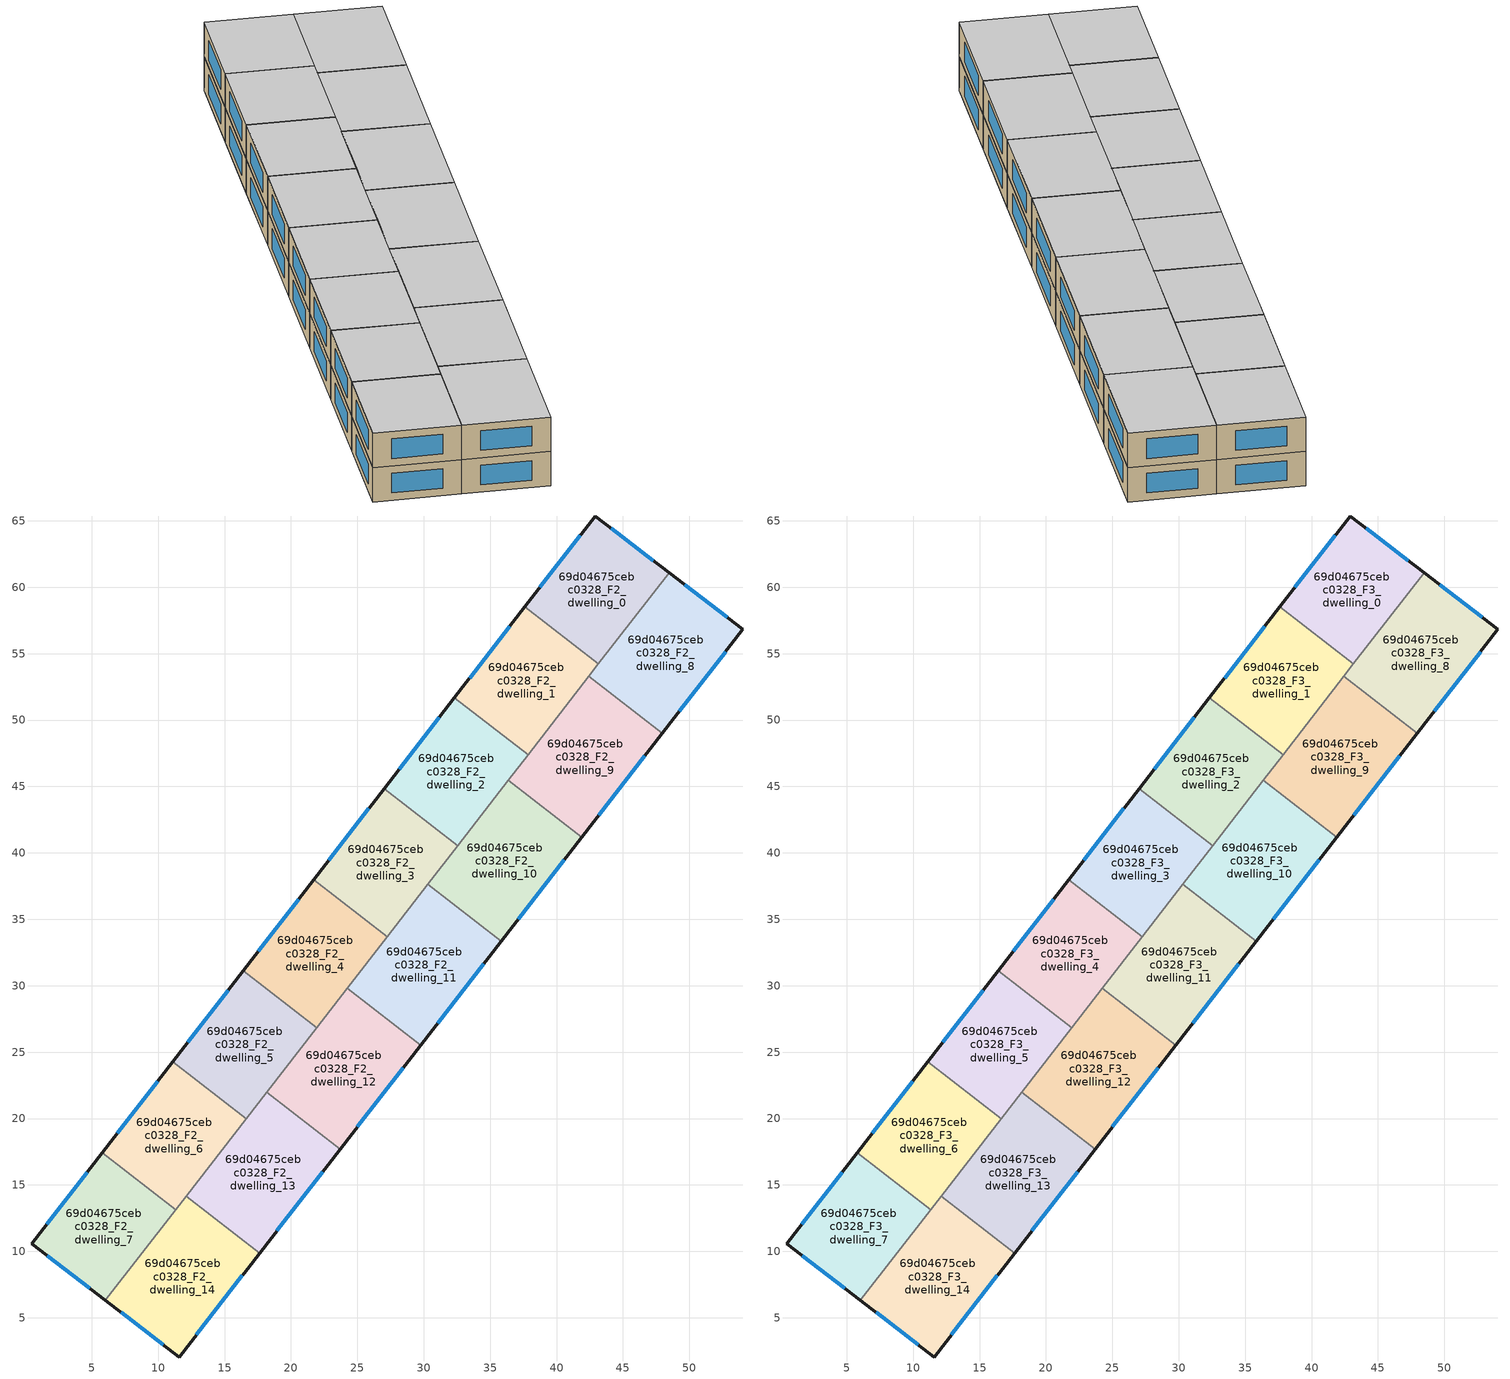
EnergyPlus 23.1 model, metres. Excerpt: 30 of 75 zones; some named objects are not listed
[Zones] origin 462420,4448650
69d04675cebc0328_F2_dwelling_0
 floor to 69d04675cebc0328_F1_dwelling_0 (EU_floor_Construction): 48.47,61.1 43.16,54.24 37.62,58.53 42.91,65.37 z6
 wall outside (EU_wall_Construction): 48.47,61.1 42.91,65.37 37.62,58.53 z6:9
 wall to 69d04675cebc0328_F2_dwelling_1 (EU_wall_Construction): 37.62,58.53 43.16,54.24 z6:9
 wall to 69d04675cebc0328_F2_dwelling_8 (EU_wall_Construction): 43.16,54.24 48.47,61.1 z6:9
 window (EU_Window_Construction): 47.28,62.01 44.1,64.45 / 41.78,63.9 38.75,59.99 z6.64:8.36
69d04675cebc0328_F2_dwelling_1
 floor to 69d04675cebc0328_F1_dwelling_1 (EU_floor_Construction): 43.16,54.24 37.85,47.39 32.32,51.68 37.62,58.53 z6
 wall outside (EU_wall_Construction): 37.62,58.53 32.32,51.68 z6:9
 wall to 69d04675cebc0328_F2_dwelling_2 (EU_wall_Construction): 32.32,51.68 37.85,47.39 z6:9
 wall to 69d04675cebc0328_F2_dwelling_9 (EU_wall_Construction): 37.85,47.39 42.42,53.28 z6:9
 wall to 69d04675cebc0328_F2_dwelling_8 (EU_wall_Construction): 42.42,53.28 43.16,54.24 z6:9
 window (EU_Window_Construction): 36.48,57.06 33.45,53.15 z6.64:8.36
69d04675cebc0328_F2_dwelling_10
 floor to 69d04675cebc0328_F1_dwelling_10 (EU_floor_Construction): 41.89,41.17 35.83,33.34 30.29,37.63 36.35,45.46 z6
 wall outside (EU_wall_Construction): 35.83,33.34 41.89,41.17 z6:9
 wall to 69d04675cebc0328_F2_dwelling_9 (EU_wall_Construction): 41.89,41.17 36.35,45.46 z6:9
 wall to 69d04675cebc0328_F2_dwelling_11 (EU_wall_Construction): 30.29,37.63 35.83,33.34 z6:9
 wall to 69d04675cebc0328_F2_dwelling_2 (EU_wall_Construction): 36.35,45.46 32.55,40.54 z6:9
 wall to 69d04675cebc0328_F2_dwelling_3 (EU_wall_Construction): 32.55,40.54 30.29,37.63 z6:9
 window (EU_Window_Construction): 37.13,35.02 40.59,39.49 z6.64:8.36
69d04675cebc0328_F2_dwelling_11
 floor to 69d04675cebc0328_F1_dwelling_11 (EU_floor_Construction): 35.83,33.34 29.77,25.51 24.23,29.8 30.29,37.63 z6
 wall outside (EU_wall_Construction): 29.77,25.51 35.83,33.34 z6:9
 wall to 69d04675cebc0328_F2_dwelling_12 (EU_wall_Construction): 24.23,29.8 29.77,25.51 z6:9
 wall to 69d04675cebc0328_F2_dwelling_3 (EU_wall_Construction): 30.29,37.63 27.24,33.69 z6:9
 wall to 69d04675cebc0328_F2_dwelling_4 (EU_wall_Construction): 27.24,33.69 24.23,29.8 z6:9
 window (EU_Window_Construction): 31.07,27.19 34.53,31.66 z6.64:8.36
69d04675cebc0328_F2_dwelling_12
 floor to 69d04675cebc0328_F1_dwelling_12 (EU_floor_Construction): 29.77,25.51 23.71,17.69 18.17,21.97 24.23,29.8 z6
 wall outside (EU_wall_Construction): 23.71,17.69 29.77,25.51 z6:9
 wall to 69d04675cebc0328_F2_dwelling_13 (EU_wall_Construction): 18.17,21.97 23.71,17.69 z6:9
 wall to 69d04675cebc0328_F2_dwelling_5 (EU_wall_Construction): 21.94,26.84 18.17,21.97 z6:9
 wall to 69d04675cebc0328_F2_dwelling_4 (EU_wall_Construction): 24.23,29.8 21.94,26.84 z6:9
 window (EU_Window_Construction): 25,19.36 28.47,23.84 z6.64:8.36
69d04675cebc0328_F2_dwelling_13
 floor to 69d04675cebc0328_F1_dwelling_13 (EU_floor_Construction): 23.71,17.69 17.64,9.86 12.1,14.15 18.17,21.97 z6
 wall outside (EU_wall_Construction): 17.64,9.86 23.71,17.69 z6:9
 wall to 69d04675cebc0328_F2_dwelling_14 (EU_wall_Construction): 12.1,14.15 17.64,9.86 z6:9
 wall to 69d04675cebc0328_F2_dwelling_6 (EU_wall_Construction): 16.63,20 12.1,14.15 z6:9
 wall to 69d04675cebc0328_F2_dwelling_5 (EU_wall_Construction): 18.17,21.97 16.64,20 z6:9
 window (EU_Window_Construction): 18.94,11.54 22.41,16.01 z6.64:8.36
69d04675cebc0328_F2_dwelling_14
 floor to 69d04675cebc0328_F1_dwelling_14 (EU_floor_Construction): 17.64,9.86 11.59,2.04 6.03,6.31 12.1,14.15 z6
 wall outside (EU_wall_Construction): 6.03,6.31 11.59,2.04 17.64,9.86 z6:9
 wall to 69d04675cebc0328_F2_dwelling_7 (EU_wall_Construction): 11.33,13.15 6.03,6.31 z6:9
 wall to 69d04675cebc0328_F2_dwelling_6 (EU_wall_Construction): 12.11,14.15 11.33,13.15 z6:9
 window (EU_Window_Construction): 12.89,3.72 16.35,8.18 / 7.22,5.4 10.4,2.96 z6.64:8.36
69d04675cebc0328_F2_dwelling_2
 floor to 69d04675cebc0328_F1_dwelling_2 (EU_floor_Construction): 37.85,47.39 32.55,40.54 27.01,44.83 32.32,51.68 z6
 wall outside (EU_wall_Construction): 32.32,51.68 27.01,44.83 z6:9
 wall to 69d04675cebc0328_F2_dwelling_3 (EU_wall_Construction): 27.01,44.83 32.55,40.54 z6:9
 wall to 69d04675cebc0328_F2_dwelling_9 (EU_wall_Construction): 36.35,45.46 37.85,47.39 z6:9
 window (EU_Window_Construction): 31.18,50.21 28.15,46.3 z6.64:8.36
69d04675cebc0328_F2_dwelling_3
 floor to 69d04675cebc0328_F1_dwelling_3 (EU_floor_Construction): 32.55,40.54 27.24,33.69 21.71,37.98 27.01,44.83 z6
 wall outside (EU_wall_Construction): 27.01,44.83 21.71,37.98 z6:9
 wall to 69d04675cebc0328_F2_dwelling_4 (EU_wall_Construction): 21.71,37.98 27.24,33.69 z6:9
 window (EU_Window_Construction): 25.87,43.37 22.84,39.45 z6.64:8.36
69d04675cebc0328_F2_dwelling_4
 floor to 69d04675cebc0328_F1_dwelling_4 (EU_floor_Construction): 27.24,33.69 21.94,26.84 16.4,31.13 21.71,37.98 z6
 wall outside (EU_wall_Construction): 21.71,37.98 16.4,31.13 z6:9
 wall to 69d04675cebc0328_F2_dwelling_5 (EU_wall_Construction): 16.4,31.13 21.94,26.84 z6:9
 window (EU_Window_Construction): 20.57,36.52 17.54,32.6 z6.64:8.36
69d04675cebc0328_F2_dwelling_5
 floor to 69d04675cebc0328_F1_dwelling_5 (EU_floor_Construction): 21.94,26.84 16.64,20 11.1,24.29 16.4,31.13 z6
 wall outside (EU_wall_Construction): 16.4,31.13 11.1,24.29 z6:9
 wall to 69d04675cebc0328_F2_dwelling_6 (EU_wall_Construction): 11.1,24.29 16.64,20 z6:9
 window (EU_Window_Construction): 15.26,29.67 12.23,25.75 z6.64:8.36
69d04675cebc0328_F2_dwelling_6
 floor to 69d04675cebc0328_F1_dwelling_6 (EU_floor_Construction): 16.64,20 11.33,13.15 5.79,17.44 11.1,24.29 z6
 wall outside (EU_wall_Construction): 11.1,24.29 5.79,17.44 z6:9
 wall to 69d04675cebc0328_F2_dwelling_7 (EU_wall_Construction): 5.79,17.44 11.33,13.15 z6:9
 window (EU_Window_Construction): 9.96,22.82 6.93,18.9 z6.64:8.36
69d04675cebc0328_F2_dwelling_7
 floor to 69d04675cebc0328_F1_dwelling_7 (EU_floor_Construction): 11.33,13.15 6.03,6.31 0.48,10.58 5.79,17.44 z6
 wall outside (EU_wall_Construction): 5.79,17.44 0.48,10.58 6.03,6.31 z6:9
 window (EU_Window_Construction): 1.67,9.66 4.84,7.23 / 4.65,15.97 1.62,12.05 z6.64:8.36
69d04675cebc0328_F2_dwelling_8
 floor to 69d04675cebc0328_F1_dwelling_8 (EU_floor_Construction): 54.03,56.83 47.95,48.99 42.42,53.28 48.47,61.1 z6
 wall outside (EU_wall_Construction): 47.95,48.99 54.03,56.83 48.47,61.1 z6:9
 wall to 69d04675cebc0328_F2_dwelling_9 (EU_wall_Construction): 42.42,53.28 47.95,48.99 z6:9
 window (EU_Window_Construction): 52.84,57.75 49.66,60.18 / 49.25,50.67 52.72,55.15 z6.64:8.36
69d04675cebc0328_F2_dwelling_9
 floor to 69d04675cebc0328_F1_dwelling_9 (EU_floor_Construction): 47.95,48.99 41.89,41.17 36.35,45.46 42.42,53.28 z6
 wall outside (EU_wall_Construction): 41.89,41.17 47.95,48.99 z6:9
 window (EU_Window_Construction): 43.19,42.84 46.66,47.32 z6.64:8.36
69d04675cebc0328_F3_dwelling_0
 floor to 69d04675cebc0328_F2_dwelling_0 (EU_floor_Construction): 48.47,61.1 43.16,54.24 37.62,58.53 42.91,65.37 z9
 wall outside (EU_wall_Construction): 48.47,61.1 42.91,65.37 37.62,58.53 z9:12
 wall to 69d04675cebc0328_F3_dwelling_1 (EU_wall_Construction): 37.62,58.53 43.16,54.24 z9:12
 wall to 69d04675cebc0328_F3_dwelling_8 (EU_wall_Construction): 43.16,54.24 48.47,61.1 z9:12
 window (EU_Window_Construction): 47.28,62.01 44.1,64.45 / 41.78,63.9 38.75,59.99 z9.64:11.36
 ceiling to 69d04675cebc0328_F4_dwelling_0 (EU_floor_Construction): 43.16,54.24 48.47,61.1 42.91,65.37 37.62,58.53 z12
69d04675cebc0328_F3_dwelling_1
 floor to 69d04675cebc0328_F2_dwelling_1 (EU_floor_Construction): 43.16,54.24 37.85,47.39 32.32,51.68 37.62,58.53 z9
 wall outside (EU_wall_Construction): 37.62,58.53 32.32,51.68 z9:12
 wall to 69d04675cebc0328_F3_dwelling_2 (EU_wall_Construction): 32.32,51.68 37.85,47.39 z9:12
 wall to 69d04675cebc0328_F3_dwelling_9 (EU_wall_Construction): 37.85,47.39 42.42,53.28 z9:12
 wall to 69d04675cebc0328_F3_dwelling_8 (EU_wall_Construction): 42.42,53.28 43.16,54.24 z9:12
 window (EU_Window_Construction): 36.48,57.06 33.45,53.15 z9.64:11.36
 ceiling to 69d04675cebc0328_F4_dwelling_1 (EU_floor_Construction): 37.85,47.39 43.16,54.24 37.62,58.53 32.32,51.68 z12
69d04675cebc0328_F3_dwelling_10
 floor to 69d04675cebc0328_F2_dwelling_10 (EU_floor_Construction): 41.89,41.17 35.83,33.34 30.29,37.63 36.35,45.46 z9
 wall outside (EU_wall_Construction): 35.83,33.34 41.89,41.17 z9:12
 wall to 69d04675cebc0328_F3_dwelling_9 (EU_wall_Construction): 41.89,41.17 36.35,45.46 z9:12
 wall to 69d04675cebc0328_F3_dwelling_11 (EU_wall_Construction): 30.29,37.63 35.83,33.34 z9:12
 wall to 69d04675cebc0328_F3_dwelling_2 (EU_wall_Construction): 36.35,45.46 32.55,40.54 z9:12
 wall to 69d04675cebc0328_F3_dwelling_3 (EU_wall_Construction): 32.55,40.54 30.29,37.63 z9:12
 window (EU_Window_Construction): 37.13,35.02 40.59,39.49 z9.64:11.36
 ceiling to 69d04675cebc0328_F4_dwelling_10 (EU_floor_Construction): 35.83,33.34 41.89,41.17 36.35,45.46 30.29,37.63 z12
69d04675cebc0328_F3_dwelling_11
 floor to 69d04675cebc0328_F2_dwelling_11 (EU_floor_Construction): 35.83,33.34 29.77,25.51 24.23,29.8 30.29,37.63 z9
 wall outside (EU_wall_Construction): 29.77,25.51 35.83,33.34 z9:12
 wall to 69d04675cebc0328_F3_dwelling_12 (EU_wall_Construction): 24.23,29.8 29.77,25.51 z9:12
 wall to 69d04675cebc0328_F3_dwelling_3 (EU_wall_Construction): 30.29,37.63 27.24,33.69 z9:12
 wall to 69d04675cebc0328_F3_dwelling_4 (EU_wall_Construction): 27.24,33.69 24.23,29.8 z9:12
 window (EU_Window_Construction): 31.07,27.19 34.53,31.66 z9.64:11.36
 ceiling to 69d04675cebc0328_F4_dwelling_11 (EU_floor_Construction): 29.77,25.51 35.83,33.34 30.29,37.63 24.23,29.8 z12
69d04675cebc0328_F3_dwelling_12
 floor to 69d04675cebc0328_F2_dwelling_12 (EU_floor_Construction): 29.77,25.51 23.71,17.69 18.17,21.97 24.23,29.8 z9
 wall outside (EU_wall_Construction): 23.71,17.69 29.77,25.51 z9:12
 wall to 69d04675cebc0328_F3_dwelling_13 (EU_wall_Construction): 18.17,21.97 23.71,17.69 z9:12
 wall to 69d04675cebc0328_F3_dwelling_5 (EU_wall_Construction): 21.94,26.84 18.17,21.97 z9:12
 wall to 69d04675cebc0328_F3_dwelling_4 (EU_wall_Construction): 24.23,29.8 21.94,26.84 z9:12
 window (EU_Window_Construction): 25,19.36 28.47,23.84 z9.64:11.36
 ceiling to 69d04675cebc0328_F4_dwelling_12 (EU_floor_Construction): 23.71,17.69 29.77,25.51 24.23,29.8 18.17,21.97 z12
69d04675cebc0328_F3_dwelling_13
 floor to 69d04675cebc0328_F2_dwelling_13 (EU_floor_Construction): 23.71,17.69 17.64,9.86 12.1,14.15 18.17,21.97 z9
 wall outside (EU_wall_Construction): 17.64,9.86 23.71,17.69 z9:12
 wall to 69d04675cebc0328_F3_dwelling_14 (EU_wall_Construction): 12.1,14.15 17.64,9.86 z9:12
 wall to 69d04675cebc0328_F3_dwelling_6 (EU_wall_Construction): 16.63,20 12.1,14.15 z9:12
 wall to 69d04675cebc0328_F3_dwelling_5 (EU_wall_Construction): 18.17,21.97 16.64,20 z9:12
 window (EU_Window_Construction): 18.94,11.54 22.41,16.01 z9.64:11.36
 ceiling to 69d04675cebc0328_F4_dwelling_13 (EU_floor_Construction): 17.64,9.86 23.71,17.69 18.17,21.97 12.1,14.15 z12
69d04675cebc0328_F3_dwelling_14
 floor to 69d04675cebc0328_F2_dwelling_14 (EU_floor_Construction): 17.64,9.86 11.59,2.04 6.03,6.31 12.1,14.15 z9
 wall outside (EU_wall_Construction): 6.03,6.31 11.59,2.04 17.64,9.86 z9:12
 wall to 69d04675cebc0328_F3_dwelling_7 (EU_wall_Construction): 11.33,13.15 6.03,6.31 z9:12
 wall to 69d04675cebc0328_F3_dwelling_6 (EU_wall_Construction): 12.11,14.15 11.33,13.15 z9:12
 window (EU_Window_Construction): 12.89,3.72 16.35,8.18 / 7.22,5.4 10.4,2.96 z9.64:11.36
 ceiling to 69d04675cebc0328_F4_dwelling_14 (EU_floor_Construction): 11.59,2.04 17.64,9.86 12.1,14.15 6.03,6.31 z12
69d04675cebc0328_F3_dwelling_2
 floor to 69d04675cebc0328_F2_dwelling_2 (EU_floor_Construction): 37.85,47.39 32.55,40.54 27.01,44.83 32.32,51.68 z9
 wall outside (EU_wall_Construction): 32.32,51.68 27.01,44.83 z9:12
 wall to 69d04675cebc0328_F3_dwelling_3 (EU_wall_Construction): 27.01,44.83 32.55,40.54 z9:12
 wall to 69d04675cebc0328_F3_dwelling_9 (EU_wall_Construction): 36.35,45.46 37.85,47.39 z9:12
 window (EU_Window_Construction): 31.18,50.21 28.15,46.3 z9.64:11.36
 ceiling to 69d04675cebc0328_F4_dwelling_2 (EU_floor_Construction): 32.55,40.54 37.85,47.39 32.32,51.68 27.01,44.83 z12
69d04675cebc0328_F3_dwelling_3
 floor to 69d04675cebc0328_F2_dwelling_3 (EU_floor_Construction): 32.55,40.54 27.24,33.69 21.71,37.98 27.01,44.83 z9
 wall outside (EU_wall_Construction): 27.01,44.83 21.71,37.98 z9:12
 wall to 69d04675cebc0328_F3_dwelling_4 (EU_wall_Construction): 21.71,37.98 27.24,33.69 z9:12
 window (EU_Window_Construction): 25.87,43.37 22.84,39.45 z9.64:11.36
 ceiling to 69d04675cebc0328_F4_dwelling_3 (EU_floor_Construction): 27.24,33.69 32.55,40.54 27.01,44.83 21.71,37.98 z12
69d04675cebc0328_F3_dwelling_4
 floor to 69d04675cebc0328_F2_dwelling_4 (EU_floor_Construction): 27.24,33.69 21.94,26.84 16.4,31.13 21.71,37.98 z9
 wall outside (EU_wall_Construction): 21.71,37.98 16.4,31.13 z9:12
 wall to 69d04675cebc0328_F3_dwelling_5 (EU_wall_Construction): 16.4,31.13 21.94,26.84 z9:12
 window (EU_Window_Construction): 20.57,36.52 17.54,32.6 z9.64:11.36
 ceiling to 69d04675cebc0328_F4_dwelling_4 (EU_floor_Construction): 21.94,26.84 27.24,33.69 21.71,37.98 16.4,31.13 z12
69d04675cebc0328_F3_dwelling_5
 floor to 69d04675cebc0328_F2_dwelling_5 (EU_floor_Construction): 21.94,26.84 16.64,20 11.1,24.29 16.4,31.13 z9
 wall outside (EU_wall_Construction): 16.4,31.13 11.1,24.29 z9:12
 wall to 69d04675cebc0328_F3_dwelling_6 (EU_wall_Construction): 11.1,24.29 16.64,20 z9:12
 window (EU_Window_Construction): 15.26,29.67 12.23,25.75 z9.64:11.36
 ceiling to 69d04675cebc0328_F4_dwelling_5 (EU_floor_Construction): 16.64,20 21.94,26.84 16.4,31.13 11.1,24.29 z12
69d04675cebc0328_F3_dwelling_6
 floor to 69d04675cebc0328_F2_dwelling_6 (EU_floor_Construction): 16.64,20 11.33,13.15 5.79,17.44 11.1,24.29 z9
 wall outside (EU_wall_Construction): 11.1,24.29 5.79,17.44 z9:12
 wall to 69d04675cebc0328_F3_dwelling_7 (EU_wall_Construction): 5.79,17.44 11.33,13.15 z9:12
 window (EU_Window_Construction): 9.96,22.82 6.93,18.9 z9.64:11.36
 ceiling to 69d04675cebc0328_F4_dwelling_6 (EU_floor_Construction): 11.33,13.15 16.64,20 11.1,24.29 5.79,17.44 z12
69d04675cebc0328_F3_dwelling_7
 floor to 69d04675cebc0328_F2_dwelling_7 (EU_floor_Construction): 11.33,13.15 6.03,6.31 0.48,10.58 5.79,17.44 z9
 wall outside (EU_wall_Construction): 5.79,17.44 0.48,10.58 6.03,6.31 z9:12
 window (EU_Window_Construction): 1.67,9.66 4.84,7.23 / 4.65,15.97 1.62,12.05 z9.64:11.36
 ceiling to 69d04675cebc0328_F4_dwelling_7 (EU_floor_Construction): 6.03,6.31 11.33,13.15 5.79,17.44 0.48,10.58 z12
69d04675cebc0328_F3_dwelling_8
 floor to 69d04675cebc0328_F2_dwelling_8 (EU_floor_Construction): 54.03,56.83 47.95,48.99 42.42,53.28 48.47,61.1 z9
 wall outside (EU_wall_Construction): 47.95,48.99 54.03,56.83 48.47,61.1 z9:12
 wall to 69d04675cebc0328_F3_dwelling_9 (EU_wall_Construction): 42.42,53.28 47.95,48.99 z9:12
 window (EU_Window_Construction): 52.84,57.75 49.66,60.18 / 49.25,50.67 52.72,55.15 z9.64:11.36
 ceiling to 69d04675cebc0328_F4_dwelling_8 (EU_floor_Construction): 47.95,48.99 54.03,56.83 48.47,61.1 42.42,53.28 z12
69d04675cebc0328_F3_dwelling_9
 floor to 69d04675cebc0328_F2_dwelling_9 (EU_floor_Construction): 47.95,48.99 41.89,41.17 36.35,45.46 42.42,53.28 z9
 wall outside (EU_wall_Construction): 41.89,41.17 47.95,48.99 z9:12
 window (EU_Window_Construction): 43.19,42.84 46.66,47.32 z9.64:11.36
 ceiling to 69d04675cebc0328_F4_dwelling_9 (EU_floor_Construction): 41.89,41.17 47.95,48.99 42.42,53.28 36.35,45.46 z12
[Building]
EU S2 Campaign: North Axis=0; Terrain=City; Solar Distribution=FullExterior
[Site:Location]
Yerevan-Zvartnots.Intl.AP: Latitude=40.15; Longitude=44.383; Time Zone=4; Elevation=854
[SizingPeriod:WeatherFileDays]
AnnualSizingPeriod: Begin Month=1; Begin Day of Month=1; End Month=12; End Day of Month=31; Day of Week for Start Day=Monday; Use Weather File Daylight Saving Period=No; Use Weather File Rain and Snow Indicators=No
[MATERIAL]
EU_InternalMass_Material: Roughness=MediumRough; Thickness=0.1; Conductivity=1; Density=1800; Specific Heat=900; Thermal Absorptance=0.9; Solar Absorptance=0.7; Visible Absorptance=0.7
[MATERIAL:NOMASS] Roughness=MediumRough; Thermal Absorptance=0.9; Solar Absorptance=0.7; Visible Absorptance=0.7
Name | Thermal Resistance
EU_wall_NoMass | 1.05043
EU_floor_NoMass | 0.478065
[WINDOWMATERIAL:SIMPLEGLAZINGSYSTEM]
EU_Window_SimpleGlazing: UFactor=2.5566; Solar Heat Gain Coefficient=0.75; Visible Transmittance=0.75
[CONSTRUCTION]
EU_wall_Construction: EU_wall_NoMass
EU_floor_Construction: EU_floor_NoMass
EU_Window_Construction: EU_Window_SimpleGlazing
EU_InternalMass_Construction: EU_InternalMass_Material
[ZONE] Type=1; Multiplier=1; Ceiling Height=autocalculate; Floor Area=autocalculate; Part of Total Floor Area=Yes
Name | Volume
69d04675cebc0328_F2_dwelling_0; 69d04675cebc0328_F3_dwelling_0 | 182.058
69d04675cebc0328_F2_dwelling_1; 69d04675cebc0328_F3_dwelling_1; 69d04675cebc0328_F2_dwelling_3; 69d04675cebc0328_F3_dwelling_3 | 182.035
69d04675cebc0328_F2_dwelling_10; 69d04675cebc0328_F3_dwelling_10 | 208.038
69d04675cebc0328_F2_dwelling_11; 69d04675cebc0328_F3_dwelling_11 | 208.037
69d04675cebc0328_F2_dwelling_12; 69d04675cebc0328_F3_dwelling_12 | 208.051
69d04675cebc0328_F2_dwelling_13; 69d04675cebc0328_F3_dwelling_13 | 208.039
69d04675cebc0328_F2_dwelling_14; 69d04675cebc0328_F3_dwelling_14; 69d04675cebc0328_F2_dwelling_8; 69d04675cebc0328_F3_dwelling_8 | 208.062
69d04675cebc0328_F2_dwelling_2; 69d04675cebc0328_F3_dwelling_2 | 182.064
69d04675cebc0328_F2_dwelling_4; 69d04675cebc0328_F3_dwelling_4 | 182.065
69d04675cebc0328_F2_dwelling_5; 69d04675cebc0328_F3_dwelling_5 | 182.052
69d04675cebc0328_F2_dwelling_6; 69d04675cebc0328_F3_dwelling_6 | 182.068
69d04675cebc0328_F2_dwelling_7; 69d04675cebc0328_F3_dwelling_7 | 182.042
69d04675cebc0328_F2_dwelling_9; 69d04675cebc0328_F3_dwelling_9 | 208.056
[INTERNALMASS] Construction=EU_InternalMass_Construction
Name | Zone or ZoneList | Surface Area
69d04675cebc0328_F2_dwelling_0_EU_InternalMass | 69d04675cebc0328_F2_dwelling_0 | 60.6859
69d04675cebc0328_F2_dwelling_1_EU_InternalMass | 69d04675cebc0328_F2_dwelling_1 | 60.6784
69d04675cebc0328_F2_dwelling_2_EU_InternalMass | 69d04675cebc0328_F2_dwelling_2 | 60.6882
69d04675cebc0328_F2_dwelling_3_EU_InternalMass | 69d04675cebc0328_F2_dwelling_3 | 60.6784
69d04675cebc0328_F2_dwelling_4_EU_InternalMass | 69d04675cebc0328_F2_dwelling_4 | 60.6882
69d04675cebc0328_F2_dwelling_5_EU_InternalMass | 69d04675cebc0328_F2_dwelling_5 | 60.684
69d04675cebc0328_F2_dwelling_6_EU_InternalMass | 69d04675cebc0328_F2_dwelling_6 | 60.6895
69d04675cebc0328_F2_dwelling_7_EU_InternalMass | 69d04675cebc0328_F2_dwelling_7 | 60.6804
69d04675cebc0328_F2_dwelling_8_EU_InternalMass | 69d04675cebc0328_F2_dwelling_8 | 69.3539
69d04675cebc0328_F2_dwelling_9_EU_InternalMass | 69d04675cebc0328_F2_dwelling_9 | 69.3519
69d04675cebc0328_F2_dwelling_10_EU_InternalMass | 69d04675cebc0328_F2_dwelling_10 | 69.3461
69d04675cebc0328_F2_dwelling_11_EU_InternalMass | 69d04675cebc0328_F2_dwelling_11 | 69.3458
69d04675cebc0328_F2_dwelling_12_EU_InternalMass | 69d04675cebc0328_F2_dwelling_12 | 69.3501
69d04675cebc0328_F2_dwelling_13_EU_InternalMass | 69d04675cebc0328_F2_dwelling_13 | 69.3461
69d04675cebc0328_F2_dwelling_14_EU_InternalMass | 69d04675cebc0328_F2_dwelling_14 | 69.3539
69d04675cebc0328_F3_dwelling_0_EU_InternalMass | 69d04675cebc0328_F3_dwelling_0 | 60.6859
69d04675cebc0328_F3_dwelling_1_EU_InternalMass | 69d04675cebc0328_F3_dwelling_1 | 60.6784
69d04675cebc0328_F3_dwelling_2_EU_InternalMass | 69d04675cebc0328_F3_dwelling_2 | 60.6882
69d04675cebc0328_F3_dwelling_3_EU_InternalMass | 69d04675cebc0328_F3_dwelling_3 | 60.6784
69d04675cebc0328_F3_dwelling_4_EU_InternalMass | 69d04675cebc0328_F3_dwelling_4 | 60.6882
69d04675cebc0328_F3_dwelling_5_EU_InternalMass | 69d04675cebc0328_F3_dwelling_5 | 60.684
69d04675cebc0328_F3_dwelling_6_EU_InternalMass | 69d04675cebc0328_F3_dwelling_6 | 60.6895
69d04675cebc0328_F3_dwelling_7_EU_InternalMass | 69d04675cebc0328_F3_dwelling_7 | 60.6804
69d04675cebc0328_F3_dwelling_8_EU_InternalMass | 69d04675cebc0328_F3_dwelling_8 | 69.3539
69d04675cebc0328_F3_dwelling_9_EU_InternalMass | 69d04675cebc0328_F3_dwelling_9 | 69.3519
69d04675cebc0328_F3_dwelling_10_EU_InternalMass | 69d04675cebc0328_F3_dwelling_10 | 69.3461
69d04675cebc0328_F3_dwelling_11_EU_InternalMass | 69d04675cebc0328_F3_dwelling_11 | 69.3458
69d04675cebc0328_F3_dwelling_12_EU_InternalMass | 69d04675cebc0328_F3_dwelling_12 | 69.3501
69d04675cebc0328_F3_dwelling_13_EU_InternalMass | 69d04675cebc0328_F3_dwelling_13 | 69.3461
69d04675cebc0328_F3_dwelling_14_EU_InternalMass | 69d04675cebc0328_F3_dwelling_14 | 69.3539
[OTHEREQUIPMENT] Fuel Type=Electricity; Design Level Calculation Method=Watts/Area; Power per Zone Floor Area=1; Fraction Latent=0; Fraction Radiant=0; Fraction Lost=0; Carbon Dioxide Generation Rate=0; EndUse Subcategory=EU_Step8_InternalGains
Name | Zone or ZoneList or Space or SpaceList | Schedule
EU_Step8_InternalGain_69d04675cebc0328_F2_dwelling_0_f000 | 69d04675cebc0328_F2_dwelling_0 | EU_Step8_GainSchedule_69d04675cebc0328_F2_dwelling_0_f000
EU_Step8_InternalGain_69d04675cebc0328_F2_dwelling_1_f000 | 69d04675cebc0328_F2_dwelling_1 | EU_Step8_GainSchedule_69d04675cebc0328_F2_dwelling_1_f000
EU_Step8_InternalGain_69d04675cebc0328_F2_dwelling_2_f000 | 69d04675cebc0328_F2_dwelling_2 | EU_Step8_GainSchedule_69d04675cebc0328_F2_dwelling_2_f000
EU_Step8_InternalGain_69d04675cebc0328_F2_dwelling_3_f000 | 69d04675cebc0328_F2_dwelling_3 | EU_Step8_GainSchedule_69d04675cebc0328_F2_dwelling_3_f000
EU_Step8_InternalGain_69d04675cebc0328_F2_dwelling_4_f000 | 69d04675cebc0328_F2_dwelling_4 | EU_Step8_GainSchedule_69d04675cebc0328_F2_dwelling_4_f000
EU_Step8_InternalGain_69d04675cebc0328_F2_dwelling_5_f000 | 69d04675cebc0328_F2_dwelling_5 | EU_Step8_GainSchedule_69d04675cebc0328_F2_dwelling_5_f000
EU_Step8_InternalGain_69d04675cebc0328_F2_dwelling_6_f000 | 69d04675cebc0328_F2_dwelling_6 | EU_Step8_GainSchedule_69d04675cebc0328_F2_dwelling_6_f000
EU_Step8_InternalGain_69d04675cebc0328_F2_dwelling_7_f000 | 69d04675cebc0328_F2_dwelling_7 | EU_Step8_GainSchedule_69d04675cebc0328_F2_dwelling_7_f000
EU_Step8_InternalGain_69d04675cebc0328_F2_dwelling_8_f000 | 69d04675cebc0328_F2_dwelling_8 | EU_Step8_GainSchedule_69d04675cebc0328_F2_dwelling_8_f000
EU_Step8_InternalGain_69d04675cebc0328_F2_dwelling_9_f000 | 69d04675cebc0328_F2_dwelling_9 | EU_Step8_GainSchedule_69d04675cebc0328_F2_dwelling_9_f000
EU_Step8_InternalGain_69d04675cebc0328_F2_dwelling_10_f000 | 69d04675cebc0328_F2_dwelling_10 | EU_Step8_GainSchedule_69d04675cebc0328_F2_dwelling_10_f000
EU_Step8_InternalGain_69d04675cebc0328_F2_dwelling_11_f000 | 69d04675cebc0328_F2_dwelling_11 | EU_Step8_GainSchedule_69d04675cebc0328_F2_dwelling_11_f000
EU_Step8_InternalGain_69d04675cebc0328_F2_dwelling_12_f000 | 69d04675cebc0328_F2_dwelling_12 | EU_Step8_GainSchedule_69d04675cebc0328_F2_dwelling_12_f000
EU_Step8_InternalGain_69d04675cebc0328_F2_dwelling_13_f000 | 69d04675cebc0328_F2_dwelling_13 | EU_Step8_GainSchedule_69d04675cebc0328_F2_dwelling_13_f000
EU_Step8_InternalGain_69d04675cebc0328_F2_dwelling_14_f000 | 69d04675cebc0328_F2_dwelling_14 | EU_Step8_GainSchedule_69d04675cebc0328_F2_dwelling_14_f000
EU_Step8_InternalGain_69d04675cebc0328_F3_dwelling_0_f000 | 69d04675cebc0328_F3_dwelling_0 | EU_Step8_GainSchedule_69d04675cebc0328_F3_dwelling_0_f000
EU_Step8_InternalGain_69d04675cebc0328_F3_dwelling_1_f000 | 69d04675cebc0328_F3_dwelling_1 | EU_Step8_GainSchedule_69d04675cebc0328_F3_dwelling_1_f000
EU_Step8_InternalGain_69d04675cebc0328_F3_dwelling_2_f000 | 69d04675cebc0328_F3_dwelling_2 | EU_Step8_GainSchedule_69d04675cebc0328_F3_dwelling_2_f000
EU_Step8_InternalGain_69d04675cebc0328_F3_dwelling_3_f000 | 69d04675cebc0328_F3_dwelling_3 | EU_Step8_GainSchedule_69d04675cebc0328_F3_dwelling_3_f000
EU_Step8_InternalGain_69d04675cebc0328_F3_dwelling_4_f000 | 69d04675cebc0328_F3_dwelling_4 | EU_Step8_GainSchedule_69d04675cebc0328_F3_dwelling_4_f000
EU_Step8_InternalGain_69d04675cebc0328_F3_dwelling_5_f000 | 69d04675cebc0328_F3_dwelling_5 | EU_Step8_GainSchedule_69d04675cebc0328_F3_dwelling_5_f000
EU_Step8_InternalGain_69d04675cebc0328_F3_dwelling_6_f000 | 69d04675cebc0328_F3_dwelling_6 | EU_Step8_GainSchedule_69d04675cebc0328_F3_dwelling_6_f000
EU_Step8_InternalGain_69d04675cebc0328_F3_dwelling_7_f000 | 69d04675cebc0328_F3_dwelling_7 | EU_Step8_GainSchedule_69d04675cebc0328_F3_dwelling_7_f000
EU_Step8_InternalGain_69d04675cebc0328_F3_dwelling_8_f000 | 69d04675cebc0328_F3_dwelling_8 | EU_Step8_GainSchedule_69d04675cebc0328_F3_dwelling_8_f000
EU_Step8_InternalGain_69d04675cebc0328_F3_dwelling_9_f000 | 69d04675cebc0328_F3_dwelling_9 | EU_Step8_GainSchedule_69d04675cebc0328_F3_dwelling_9_f000
EU_Step8_InternalGain_69d04675cebc0328_F3_dwelling_10_f000 | 69d04675cebc0328_F3_dwelling_10 | EU_Step8_GainSchedule_69d04675cebc0328_F3_dwelling_10_f000
EU_Step8_InternalGain_69d04675cebc0328_F3_dwelling_11_f000 | 69d04675cebc0328_F3_dwelling_11 | EU_Step8_GainSchedule_69d04675cebc0328_F3_dwelling_11_f000
EU_Step8_InternalGain_69d04675cebc0328_F3_dwelling_12_f000 | 69d04675cebc0328_F3_dwelling_12 | EU_Step8_GainSchedule_69d04675cebc0328_F3_dwelling_12_f000
EU_Step8_InternalGain_69d04675cebc0328_F3_dwelling_13_f000 | 69d04675cebc0328_F3_dwelling_13 | EU_Step8_GainSchedule_69d04675cebc0328_F3_dwelling_13_f000
EU_Step8_InternalGain_69d04675cebc0328_F3_dwelling_14_f000 | 69d04675cebc0328_F3_dwelling_14 | EU_Step8_GainSchedule_69d04675cebc0328_F3_dwelling_14_f000
[ZONEVENTILATION:DESIGNFLOWRATE] Schedule=EU_AlwaysOn; Design Flow Rate Calculation Method=AirChanges/Hour; Air Changes per Hour=0.557805; Ventilation Type=Natural; Fan Pressure Rise=0; Fan Total Efficiency=1; Constant Term Coefficient=1; Temperature Term Coefficient=0; Velocity Term Coefficient=0; Velocity Squared Term Coefficient=0; Minimum Indoor Temperature=-100; Maximum Indoor Temperature=100; Delta Temperature=-100; Minimum Outdoor Temperature=-100; Maximum Outdoor Temperature=100; Maximum Wind Speed=40
Name | Zone or ZoneList or Space or SpaceList
EU_ConstantAir_69d04675cebc0328_F2_dwelling_0 | 69d04675cebc0328_F2_dwelling_0
EU_ConstantAir_69d04675cebc0328_F2_dwelling_1 | 69d04675cebc0328_F2_dwelling_1
EU_ConstantAir_69d04675cebc0328_F2_dwelling_2 | 69d04675cebc0328_F2_dwelling_2
EU_ConstantAir_69d04675cebc0328_F2_dwelling_3 | 69d04675cebc0328_F2_dwelling_3
EU_ConstantAir_69d04675cebc0328_F2_dwelling_4 | 69d04675cebc0328_F2_dwelling_4
EU_ConstantAir_69d04675cebc0328_F2_dwelling_5 | 69d04675cebc0328_F2_dwelling_5
EU_ConstantAir_69d04675cebc0328_F2_dwelling_6 | 69d04675cebc0328_F2_dwelling_6
EU_ConstantAir_69d04675cebc0328_F2_dwelling_7 | 69d04675cebc0328_F2_dwelling_7
EU_ConstantAir_69d04675cebc0328_F2_dwelling_8 | 69d04675cebc0328_F2_dwelling_8
EU_ConstantAir_69d04675cebc0328_F2_dwelling_9 | 69d04675cebc0328_F2_dwelling_9
EU_ConstantAir_69d04675cebc0328_F2_dwelling_10 | 69d04675cebc0328_F2_dwelling_10
EU_ConstantAir_69d04675cebc0328_F2_dwelling_11 | 69d04675cebc0328_F2_dwelling_11
EU_ConstantAir_69d04675cebc0328_F2_dwelling_12 | 69d04675cebc0328_F2_dwelling_12
EU_ConstantAir_69d04675cebc0328_F2_dwelling_13 | 69d04675cebc0328_F2_dwelling_13
EU_ConstantAir_69d04675cebc0328_F2_dwelling_14 | 69d04675cebc0328_F2_dwelling_14
EU_ConstantAir_69d04675cebc0328_F3_dwelling_0 | 69d04675cebc0328_F3_dwelling_0
EU_ConstantAir_69d04675cebc0328_F3_dwelling_1 | 69d04675cebc0328_F3_dwelling_1
EU_ConstantAir_69d04675cebc0328_F3_dwelling_2 | 69d04675cebc0328_F3_dwelling_2
EU_ConstantAir_69d04675cebc0328_F3_dwelling_3 | 69d04675cebc0328_F3_dwelling_3
EU_ConstantAir_69d04675cebc0328_F3_dwelling_4 | 69d04675cebc0328_F3_dwelling_4
EU_ConstantAir_69d04675cebc0328_F3_dwelling_5 | 69d04675cebc0328_F3_dwelling_5
EU_ConstantAir_69d04675cebc0328_F3_dwelling_6 | 69d04675cebc0328_F3_dwelling_6
EU_ConstantAir_69d04675cebc0328_F3_dwelling_7 | 69d04675cebc0328_F3_dwelling_7
EU_ConstantAir_69d04675cebc0328_F3_dwelling_8 | 69d04675cebc0328_F3_dwelling_8
EU_ConstantAir_69d04675cebc0328_F3_dwelling_9 | 69d04675cebc0328_F3_dwelling_9
EU_ConstantAir_69d04675cebc0328_F3_dwelling_10 | 69d04675cebc0328_F3_dwelling_10
EU_ConstantAir_69d04675cebc0328_F3_dwelling_11 | 69d04675cebc0328_F3_dwelling_11
EU_ConstantAir_69d04675cebc0328_F3_dwelling_12 | 69d04675cebc0328_F3_dwelling_12
EU_ConstantAir_69d04675cebc0328_F3_dwelling_13 | 69d04675cebc0328_F3_dwelling_13
EU_ConstantAir_69d04675cebc0328_F3_dwelling_14 | 69d04675cebc0328_F3_dwelling_14
[HVACTEMPLATE:ZONE:IDEALLOADSAIRSYSTEM] System Availability Schedule=EU_AlwaysOn; Maximum Heating Supply Air Temperature=50; Minimum Cooling Supply Air Temperature=13; Maximum Heating Supply Air Humidity Ratio=0.0156; Minimum Cooling Supply Air Humidity Ratio=0.0077; Heating Limit=NoLimit; Cooling Limit=NoLimit; Heating Availability Schedule=EU_AlwaysOn; Cooling Availability Schedule=EU_CoolingOff; Dehumidification Control Type=ConstantSensibleHeatRatio; Cooling Sensible Heat Ratio=0.7; Dehumidification Setpoint=60; Humidification Control Type=None; Humidification Setpoint=30; Outdoor Air Method=None; Outdoor Air Flow Rate per Person=0.00944; Outdoor Air Flow Rate per Zone Floor Area=0; Outdoor Air Flow Rate per Zone=0; Demand Controlled Ventilation Type=None; Outdoor Air Economizer Type=NoEconomizer; Heat Recovery Type=None; Sensible Heat Recovery Effectiveness=0.7; Latent Heat Recovery Effectiveness=0.65
Name | Template Thermostat
69d04675cebc0328_F2_dwelling_0 | EU_HeatOnly_69d04675cebc0328_F2_dwelling_0
69d04675cebc0328_F2_dwelling_1 | EU_HeatOnly_69d04675cebc0328_F2_dwelling_1
69d04675cebc0328_F2_dwelling_2 | EU_HeatOnly_69d04675cebc0328_F2_dwelling_2
69d04675cebc0328_F2_dwelling_3 | EU_HeatOnly_69d04675cebc0328_F2_dwelling_3
69d04675cebc0328_F2_dwelling_4 | EU_HeatOnly_69d04675cebc0328_F2_dwelling_4
69d04675cebc0328_F2_dwelling_5 | EU_HeatOnly_69d04675cebc0328_F2_dwelling_5
69d04675cebc0328_F2_dwelling_6 | EU_HeatOnly_69d04675cebc0328_F2_dwelling_6
69d04675cebc0328_F2_dwelling_7 | EU_HeatOnly_69d04675cebc0328_F2_dwelling_7
69d04675cebc0328_F2_dwelling_8 | EU_HeatOnly_69d04675cebc0328_F2_dwelling_8
69d04675cebc0328_F2_dwelling_9 | EU_HeatOnly_69d04675cebc0328_F2_dwelling_9
69d04675cebc0328_F2_dwelling_10 | EU_HeatOnly_69d04675cebc0328_F2_dwelling_10
69d04675cebc0328_F2_dwelling_11 | EU_HeatOnly_69d04675cebc0328_F2_dwelling_11
69d04675cebc0328_F2_dwelling_12 | EU_HeatOnly_69d04675cebc0328_F2_dwelling_12
69d04675cebc0328_F2_dwelling_13 | EU_HeatOnly_69d04675cebc0328_F2_dwelling_13
69d04675cebc0328_F2_dwelling_14 | EU_HeatOnly_69d04675cebc0328_F2_dwelling_14
69d04675cebc0328_F3_dwelling_0 | EU_HeatOnly_69d04675cebc0328_F3_dwelling_0
69d04675cebc0328_F3_dwelling_1 | EU_HeatOnly_69d04675cebc0328_F3_dwelling_1
69d04675cebc0328_F3_dwelling_2 | EU_HeatOnly_69d04675cebc0328_F3_dwelling_2
69d04675cebc0328_F3_dwelling_3 | EU_HeatOnly_69d04675cebc0328_F3_dwelling_3
69d04675cebc0328_F3_dwelling_4 | EU_HeatOnly_69d04675cebc0328_F3_dwelling_4
69d04675cebc0328_F3_dwelling_5 | EU_HeatOnly_69d04675cebc0328_F3_dwelling_5
69d04675cebc0328_F3_dwelling_6 | EU_HeatOnly_69d04675cebc0328_F3_dwelling_6
69d04675cebc0328_F3_dwelling_7 | EU_HeatOnly_69d04675cebc0328_F3_dwelling_7
69d04675cebc0328_F3_dwelling_8 | EU_HeatOnly_69d04675cebc0328_F3_dwelling_8
69d04675cebc0328_F3_dwelling_9 | EU_HeatOnly_69d04675cebc0328_F3_dwelling_9
69d04675cebc0328_F3_dwelling_10 | EU_HeatOnly_69d04675cebc0328_F3_dwelling_10
69d04675cebc0328_F3_dwelling_11 | EU_HeatOnly_69d04675cebc0328_F3_dwelling_11
69d04675cebc0328_F3_dwelling_12 | EU_HeatOnly_69d04675cebc0328_F3_dwelling_12
69d04675cebc0328_F3_dwelling_13 | EU_HeatOnly_69d04675cebc0328_F3_dwelling_13
69d04675cebc0328_F3_dwelling_14 | EU_HeatOnly_69d04675cebc0328_F3_dwelling_14
[SIZING:ZONE] Zone Cooling Design Supply Air Temperature Input Method=SupplyAirTemperature; Zone Cooling Design Supply Air Temperature=13; Zone Heating Design Supply Air Temperature Input Method=SupplyAirTemperature; Zone Heating Design Supply Air Temperature=50; Zone Cooling Design Supply Air Humidity Ratio=0.008; Zone Heating Design Supply Air Humidity Ratio=0.008; Cooling Design Air Flow Method=DesignDay; Cooling Design Air Flow Rate=0; Cooling Minimum Air Flow per Zone Floor Area=0.000762; Cooling Minimum Air Flow=0; Cooling Minimum Air Flow Fraction=0.2; Heating Design Air Flow Method=DesignDay; Heating Design Air Flow Rate=0; Heating Maximum Air Flow per Zone Floor Area=0.002032; Heating Maximum Air Flow=0.141576; Heating Maximum Air Flow Fraction=0.3; Account for Dedicated Outdoor Air System=No; Dedicated Outdoor Air System Control Strategy=NeutralSupplyAir; Dedicated Outdoor Air Low Setpoint Temperature for Design=autosize; Dedicated Outdoor Air High Setpoint Temperature for Design=autosize; Zone Load Sizing Method=Sensible Load Only No Latent Load; Zone Latent Cooling Design Supply Air Humidity Ratio Input Method=HumidityRatioDifference; Zone Cooling Design Supply Air Humidity Ratio Difference=0.005; Zone Latent Heating Design Supply Air Humidity Ratio Input Method=HumidityRatioDifference; Zone Humidification Design Supply Air Humidity Ratio Difference=0.005
69d04675cebc0328_F2_dwelling_0; 69d04675cebc0328_F2_dwelling_1; 69d04675cebc0328_F2_dwelling_2; 69d04675cebc0328_F2_dwelling_3; 69d04675cebc0328_F2_dwelling_4; 69d04675cebc0328_F2_dwelling_5; 69d04675cebc0328_F2_dwelling_6; 69d04675cebc0328_F2_dwelling_7; 69d04675cebc0328_F2_dwelling_8; 69d04675cebc0328_F2_dwelling_9; 69d04675cebc0328_F2_dwelling_10; 69d04675cebc0328_F2_dwelling_11; 69d04675cebc0328_F2_dwelling_12; 69d04675cebc0328_F2_dwelling_13; 69d04675cebc0328_F2_dwelling_14; 69d04675cebc0328_F3_dwelling_0; 69d04675cebc0328_F3_dwelling_1; 69d04675cebc0328_F3_dwelling_2; 69d04675cebc0328_F3_dwelling_3; 69d04675cebc0328_F3_dwelling_4; 69d04675cebc0328_F3_dwelling_5; 69d04675cebc0328_F3_dwelling_6; 69d04675cebc0328_F3_dwelling_7; 69d04675cebc0328_F3_dwelling_8; 69d04675cebc0328_F3_dwelling_9; 69d04675cebc0328_F3_dwelling_10; 69d04675cebc0328_F3_dwelling_11; 69d04675cebc0328_F3_dwelling_12; 69d04675cebc0328_F3_dwelling_13; 69d04675cebc0328_F3_dwelling_14
[SCHEDULE:CONSTANT]
Name | Hourly Value
EU_AlwaysOn | 1
EU_CoolingOff | 0
[SCHEDULE:FILE] Column Number=1; Rows to Skip at Top=0; Number of Hours of Data=8760; Column Separator=Comma; Interpolate to Timestep=No; Minutes per Item=60; Adjust Schedule for Daylight Savings=Yes
Name | File
EU_Step8_GainSchedule_69d04675cebc0328_F2_dwelling_0_f000 | ../../schedules/69d04675cebc0328/69d04675cebc0328_F2_dwelling_0_f000_gain.csv
EU_Step8_GainSchedule_69d04675cebc0328_F2_dwelling_1_f000 | ../../schedules/69d04675cebc0328/69d04675cebc0328_F2_dwelling_1_f000_gain.csv
EU_Step8_GainSchedule_69d04675cebc0328_F2_dwelling_2_f000 | ../../schedules/69d04675cebc0328/69d04675cebc0328_F2_dwelling_2_f000_gain.csv
EU_Step8_GainSchedule_69d04675cebc0328_F2_dwelling_3_f000 | ../../schedules/69d04675cebc0328/69d04675cebc0328_F2_dwelling_3_f000_gain.csv
EU_Step8_GainSchedule_69d04675cebc0328_F2_dwelling_4_f000 | ../../schedules/69d04675cebc0328/69d04675cebc0328_F2_dwelling_4_f000_gain.csv
EU_Step8_GainSchedule_69d04675cebc0328_F2_dwelling_5_f000 | ../../schedules/69d04675cebc0328/69d04675cebc0328_F2_dwelling_5_f000_gain.csv
EU_Step8_GainSchedule_69d04675cebc0328_F2_dwelling_6_f000 | ../../schedules/69d04675cebc0328/69d04675cebc0328_F2_dwelling_6_f000_gain.csv
EU_Step8_GainSchedule_69d04675cebc0328_F2_dwelling_7_f000 | ../../schedules/69d04675cebc0328/69d04675cebc0328_F2_dwelling_7_f000_gain.csv
EU_Step8_GainSchedule_69d04675cebc0328_F2_dwelling_8_f000 | ../../schedules/69d04675cebc0328/69d04675cebc0328_F2_dwelling_8_f000_gain.csv
EU_Step8_GainSchedule_69d04675cebc0328_F2_dwelling_9_f000 | ../../schedules/69d04675cebc0328/69d04675cebc0328_F2_dwelling_9_f000_gain.csv
EU_Step8_GainSchedule_69d04675cebc0328_F2_dwelling_10_f000 | ../../schedules/69d04675cebc0328/69d04675cebc0328_F2_dwelling_10_f000_gain.csv
EU_Step8_GainSchedule_69d04675cebc0328_F2_dwelling_11_f000 | ../../schedules/69d04675cebc0328/69d04675cebc0328_F2_dwelling_11_f000_gain.csv
EU_Step8_GainSchedule_69d04675cebc0328_F2_dwelling_12_f000 | ../../schedules/69d04675cebc0328/69d04675cebc0328_F2_dwelling_12_f000_gain.csv
EU_Step8_GainSchedule_69d04675cebc0328_F2_dwelling_13_f000 | ../../schedules/69d04675cebc0328/69d04675cebc0328_F2_dwelling_13_f000_gain.csv
EU_Step8_GainSchedule_69d04675cebc0328_F2_dwelling_14_f000 | ../../schedules/69d04675cebc0328/69d04675cebc0328_F2_dwelling_14_f000_gain.csv
EU_Step8_GainSchedule_69d04675cebc0328_F3_dwelling_0_f000 | ../../schedules/69d04675cebc0328/69d04675cebc0328_F3_dwelling_0_f000_gain.csv
EU_Step8_GainSchedule_69d04675cebc0328_F3_dwelling_1_f000 | ../../schedules/69d04675cebc0328/69d04675cebc0328_F3_dwelling_1_f000_gain.csv
EU_Step8_GainSchedule_69d04675cebc0328_F3_dwelling_2_f000 | ../../schedules/69d04675cebc0328/69d04675cebc0328_F3_dwelling_2_f000_gain.csv
EU_Step8_GainSchedule_69d04675cebc0328_F3_dwelling_3_f000 | ../../schedules/69d04675cebc0328/69d04675cebc0328_F3_dwelling_3_f000_gain.csv
EU_Step8_GainSchedule_69d04675cebc0328_F3_dwelling_4_f000 | ../../schedules/69d04675cebc0328/69d04675cebc0328_F3_dwelling_4_f000_gain.csv
EU_Step8_GainSchedule_69d04675cebc0328_F3_dwelling_5_f000 | ../../schedules/69d04675cebc0328/69d04675cebc0328_F3_dwelling_5_f000_gain.csv
EU_Step8_GainSchedule_69d04675cebc0328_F3_dwelling_6_f000 | ../../schedules/69d04675cebc0328/69d04675cebc0328_F3_dwelling_6_f000_gain.csv
EU_Step8_GainSchedule_69d04675cebc0328_F3_dwelling_7_f000 | ../../schedules/69d04675cebc0328/69d04675cebc0328_F3_dwelling_7_f000_gain.csv
EU_Step8_GainSchedule_69d04675cebc0328_F3_dwelling_8_f000 | ../../schedules/69d04675cebc0328/69d04675cebc0328_F3_dwelling_8_f000_gain.csv
EU_Step8_GainSchedule_69d04675cebc0328_F3_dwelling_9_f000 | ../../schedules/69d04675cebc0328/69d04675cebc0328_F3_dwelling_9_f000_gain.csv
EU_Step8_GainSchedule_69d04675cebc0328_F3_dwelling_10_f000 | ../../schedules/69d04675cebc0328/69d04675cebc0328_F3_dwelling_10_f000_gain.csv
EU_Step8_GainSchedule_69d04675cebc0328_F3_dwelling_11_f000 | ../../schedules/69d04675cebc0328/69d04675cebc0328_F3_dwelling_11_f000_gain.csv
EU_Step8_GainSchedule_69d04675cebc0328_F3_dwelling_12_f000 | ../../schedules/69d04675cebc0328/69d04675cebc0328_F3_dwelling_12_f000_gain.csv
EU_Step8_GainSchedule_69d04675cebc0328_F3_dwelling_13_f000 | ../../schedules/69d04675cebc0328/69d04675cebc0328_F3_dwelling_13_f000_gain.csv
EU_Step8_GainSchedule_69d04675cebc0328_F3_dwelling_14_f000 | ../../schedules/69d04675cebc0328/69d04675cebc0328_F3_dwelling_14_f000_gain.csv
